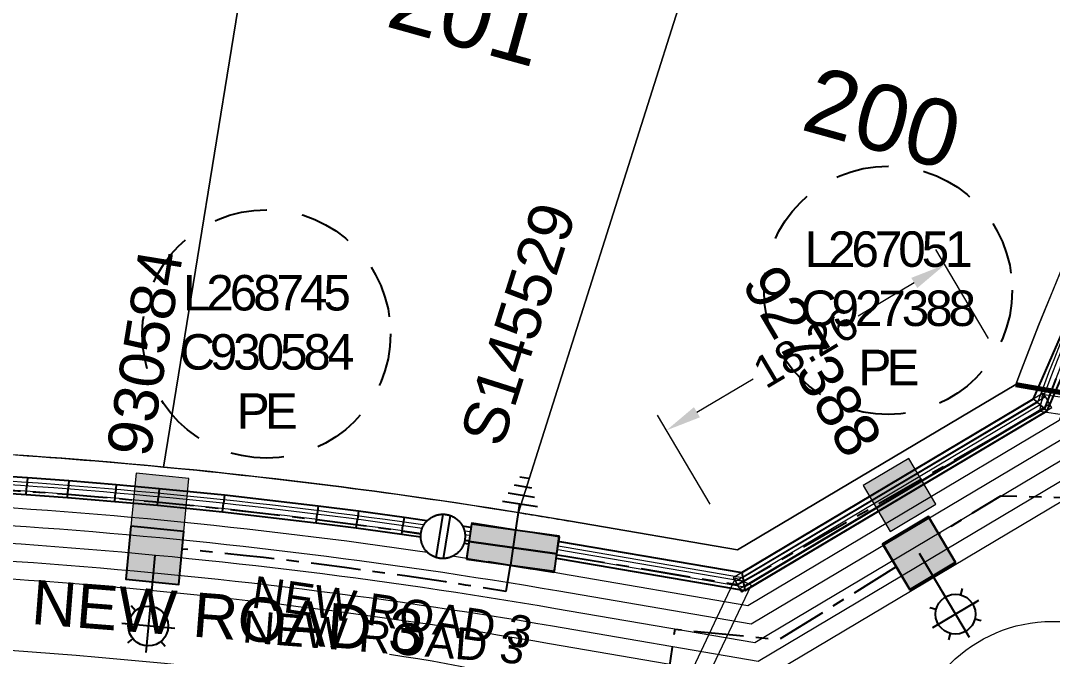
# Model space of a CAD drawing. Header units: metres. Extents: x 264965 to 265706, y 6180501 to 6181430.
# Drawn here: x 265290.3 to 265348.5, y 6181016.7 to 6181052.5 of the extents above; entities that cross this region are included whole.
import ezdxf
from ezdxf.enums import TextEntityAlignment as Align

# ---------------------------------------------------------------- set-up
doc = ezdxf.new("R2010")
doc.units = ezdxf.units.M
doc.linetypes.add('Cable Exist UG', pattern=[7, 4, -1, 1, -1])
doc.linetypes.add('Dash', pattern=[5, 3, -2])
doc.layers.get('0').update_dxf_attribs({"color": 6})
for name, color, linetype, lineweight in [('_User Dimensions', 140, 'Continuous', 13), ('_User Miscellaneous1', 30, 'Continuous', 13), ('_User Miscellaneous10', 241, 'Continuous', 13), ('_User Miscellaneous7', 3, 'Continuous', 13), ('_User_HV_Exist', 1, 'Continuous', 25), ('_User_LV_Exist', 5, 'Continuous', 25), ('_User_SL_Exist', 4, 'Continuous', 25), ('Cadastre Developer_SP_NEW', 92, 'Continuous', 15)]:
    doc.layers.add(name, color=color, linetype=linetype, lineweight=lineweight)
doc.layers.add('_User Miscellaneous12', color=252, linetype='Continuous', lineweight=13, plot=False, transparency=0.5)
for name, color, linetype in [('Equip_LV_NEW', 2, 'Continuous'), ('Equip_SP_SL_EXT', 7, 'Continuous'), ('SupportsUG_SP_LV_EXT', 7, 'Continuous'), ('UG_Details_SP_MISC', 7, 'Continuous')]:
    doc.layers.add(name, color=color, linetype=linetype)
doc.styles.add('ARIAL', font='arial.ttf', dxfattribs={"height": 2})
doc.styles.add('COLUMN_LABEL', font='arial.ttf', dxfattribs={"height": 2})
doc.styles.add('POLE_LABEL', font='arial.ttf', dxfattribs={"height": 2})
doc.styles.add('SL_LABEL', font='arial.ttf', dxfattribs={"height": 2})
doc.styles.get("Standard").update_dxf_attribs({"font": 'arial.ttf'})
doc.linetypes.add('Cable 4', pattern='A,4,-0.1,["*",Standard,S=2,R=0,X=0,Y=-1.6],-1.2', length=5.3)
doc.linetypes.add('Cable New UG', pattern='A,6,-0.05,["X",Standard,S=1.8,R=0,X=0,Y=-0.94],-1.8', length=7.85)
doc.dimstyles.new('1.8mm_1_1000', dxfattribs={"dimtxt": 1.8, "dimasz": 2, "dimexe": 1, "dimexo": 3, "dimgap": 0.5, "dimtad": 0, "dimtoh": 1, "dimlfac": -1, "dimzin": 12, "dimdsep": 46, "dimtxsty": 'Standard', "dimcen": 1, "dimclrd": 256, "dimclre": 256, "dimclrt": 256, "dimazin": 3, "dimtfac": 1, "dimtmove": 0, "dimatfit": 3, "dimfxl": 1, "dimtolj": 1, "dimtzin": 0, "dimlwd": -1, "dimlwe": -1, "dimarcsym": 0})

# ---------------------------------------------------------------- blocks, each defined once
blk = doc.blocks.new('*U834')
at = {"layer": 'Equip_SP_SL_EXT'}
h = blk.add_hatch(color=256, dxfattribs=at)
h.dxf.hatch_style = 1
h.paths.add_polyline_path([(-1.5, 1.5), (-1.5, -1.5), (1.5, -1.5), (1.5, 1.5)])
blk.add_lwpolyline([(-1.5, 1.5), (-1.5, -1.5), (1.5, -1.5), (1.5, 1.5)], close=True)
at = {"width": 0.9, "flags": 8}
blk.add_attdef('ASSET_NUM', text='', height=2, dxfattribs=at).set_placement((4, 2), align=Align.MIDDLE_LEFT)
at = {"flags": 1}
blk.add_attdef('Z', (-2.351, -1.813), '', height=0.2, rotation=270, dxfattribs=at)
at = {"flags": 9}
for tag, p in [('NOTES', (-2, -1.813)), ('SUBURB', (-1.8, -1.813)), ('STREETNAME', (-1.6, -1.813)), ('LOCATION', (-1.4, -1.813)), ('LEGEND', (-1.2, -1.813)), ('USAGE', (-1, -1.813)), ('STATE', (-0.8, -1.813)), ('OWNED_BY', (-0.6, -1.813)), ('COLUMN_TYPE', (-0.4, -1.813)), ('STREET_CODE', (-0.2, -1.813)), ('STRUCTURE_PLANT_NUMBER', (0.031, -1.813))]:
    blk.add_attdef(tag, text='', height=0.2, rotation=270, dxfattribs=at).set_placement(p, align=Align.MIDDLE_LEFT)
blk = doc.blocks.new('*U207')
for tag, height, rotation, flags, p in [('LANTNUMBER', 0.2, 270, 9, (-1.4, 2.6)), ('LOUTREACH', 0.2, 270, 9, (-1.4, 2.2)), ('LOUTREACHVOCAB', 0.2, 270, 9, (-1.4, 2)), ('LRATECODE', 0.2, 270, 9, (-1.4, 1.8)), ('LREMOVE', 0.2, 270, 9, (-1.4, 1.6)), ('LREPLACE', 0.2, 270, 9, (-1.4, 1.4)), ('LTYPE', 0.2, 270, 9, (-1.4, 1.2)), ('LTYPEVOCAB', 0.2, 270, 9, (-1.4, 1)), ('LEGEND', 0.2, 270, 9, (-1.4, 0.8)), ('SUBURB', 0.2, 270, 9, (-1.4, 0.6)), ('STREETNAME', 0.2, 270, 9, (-1.4, 0.4)), ('LOCATION', 0.2, 270, 9, (-1.4, 0.2)), ('LNEW', 0.2, 270, 9, (-6.4, 0)), ('LMASTVOCAB', 0.2, 270, 9, (-6.2, 0)), ('LMAST', 0.2, 270, 9, (-6, 0)), ('LLAMPVOCAB', 0.2, 270, 9, (-5.8, 0)), ('LLAMP', 0.2, 270, 9, (-5.6, 0)), ('LEXIST', 0.2, 270, 9, (-5.4, 0)), ('LCHARGE3PERCENT', 0.2, 270, 9, (-5.2, 0)), ('LCHARGE3', 0.2, 270, 9, (-5, 0)), ('LCHARGE2PERCENT', 0.2, 270, 9, (-4.8, 0)), ('LCHARGE2', 0.2, 270, 9, (-4.6, 0)), ('LCHARGE1PERCENT', 0.2, 270, 9, (-4.4, 0)), ('LCHARGE1', 0.2, 270, 9, (-4.2, 0)), ('LCATEGORY', 0.2, 270, 9, (-4, 0)), ('LBRACKETVOCAB', 0.2, 270, 9, (-3.8, 0)), ('LBRACKET', 0.2, 270, 9, (-3.6, 0)), ('LKINGHEIGHT', 0.2, 270, 9, (-3.4, 0)), ('CREPLACE', 0.2, 270, 9, (-3.2, 0)), ('CREMOVE', 0.2, 270, 9, (-3, 0)), ('CNUMBER', 0.2, 270, 9, (-2.8, 0)), ('CNEW', 0.2, 270, 9, (-2.6, 0)), ('CEXIST', 0.2, 270, 9, (-2.4, 0)), ('USAGE', 0.2, 270, 9, (-2.2, 0)), ('STATE', 0.2, 270, 9, (-2, 0)), ('OWNED_BY', 0.2, 270, 9, (-1.8, 0)), ('ORIENTATION', 0.2, 270, 9, (-1.6, 0)), ('OPERATING_VOLTAGE', 0.2, 270, 9, (-1.4, 0)), ('NOTES', 0.2, 270, 9, (-1.4, 0)), ('NO_PHASES', 0.2, 270, 9, (-1.2, 0)), ('LANTERN_TYPE', 0.2, 270, 9, (-1, 0)), ('LANTERN_PURPOSE', 0.2, 270, 9, (-0.8, 0)), ('CONTROL_TYPE', 0.2, 270, 9, (-0.6, 0)), ('CONSTRUCTED_VOLTAGE', 0.2, 270, 9, (-0.4, 0)), ('MAINTAINED_BY', 0.2, 270, 9, (-1.4, -0.663)), ('LNUMBER', 1, 300.72694, 8, (2.717, -6.528))]:
    blk.add_attdef(tag, text='', height=height, rotation=rotation, dxfattribs=dict(flags=flags)).set_placement(p, align=Align.MIDDLE_LEFT)
for tag, p, height, flags in [('OPERATED_BY', (-1.4, -0.407), 0.2, 9), ('Z', (0, 0), 0.001, 1)]:
    blk.add_attdef(tag, p, '', height=height, rotation=270, dxfattribs=dict(flags=flags))
at = {"style": 'SL_LABEL'}
for tag, height, rotation, flags, p in [('STREET_CODE', 0.001, 270, 9, (0.001, 0)), ('ASSET_NUM', 1, 300.72694, 8, (4.436, -5.506))]:
    blk.add_attdef(tag, text='', height=height, rotation=rotation, dxfattribs=dict(at, flags=flags)).set_placement(p, align=Align.MIDDLE_LEFT)
blk.add_wipeout([(2.906, -4.889), (1.674, -4.892), (0.593, -4.301), (0.59, -3.069), (1.181, -1.988), (2.414, -1.985), (3.494, -2.576), (3.497, -3.808)])
for p, q in [((0, 0), (1.469, -2.471)), ((1.277, -2.149), (2.81, -4.728)), ((2.414, -1.985), (2.321, -2.348)), ((3.333, -2.672), (0.754, -4.205)), ((3.333, -2.672), (3.011, -2.864)), ((0.59, -3.069), (0.954, -3.161)), ((1.077, -4.013), (0.754, -4.205)), ((3.497, -3.808), (3.134, -3.716)), ((1.674, -4.892), (1.766, -4.529)), ((2.619, -4.406), (2.81, -4.728))]:
    blk.add_line(p, q)
blk.add_circle((2.044, -3.438), 1.125)
blk = doc.blocks.new('COLUMN_EXT')
blk.add_hatch(color=256).paths.add_polyline_path([(1.5, -1.5), (1.5, 1.5), (-1.5, 1.5), (-1.5, -1.5)])
blk.add_lwpolyline([(1.5, 1.5), (-1.5, 1.5), (-1.5, -1.5), (1.5, -1.5)], close=True)
at = {"flags": 1}
blk.add_attdef('Z', (-1.813, 2.351), '', height=0.2, rotation=180, dxfattribs=at)
at = {"flags": 9}
for tag, p in [('SUBURB', (-1.813, 1.8)), ('NOTES', (-1.813, 2)), ('STREETNAME', (-1.813, 1.6)), ('LOCATION', (-1.813, 1.4)), ('LEGEND', (-1.813, 1.2)), ('OWNED_BY', (-1.813, 0.6)), ('USAGE', (-1.813, 1)), ('STATE', (-1.813, 0.8)), ('COLUMN_TYPE', (-1.813, 0.4))]:
    blk.add_attdef(tag, text='', height=0.2, rotation=180, dxfattribs=at).set_placement(p, align=Align.MIDDLE_LEFT)
for tag, style, p in [('STRUCTURE_PLANT_NUMBER', 'POLE_LABEL', (-1.813, -0.031)), ('STREET_CODE', 'COLUMN_LABEL', (-1.813, 0.2))]:
    blk.add_attdef(tag, text='', height=0.2, rotation=180, dxfattribs=dict(at, style=style)).set_placement(p, align=Align.MIDDLE_LEFT)
at = {"style": 'COLUMN_LABEL', "width": 0.9, "flags": 8}
blk.add_attdef('ASSET_NUM', text='', height=2, rotation=270, dxfattribs=at).set_placement((2, -4), align=Align.MIDDLE_LEFT)
blk = doc.blocks.new('LV_UG_LINKS_CLOSED_NEW')
at = {"layer": 'Equip_LV_NEW'}
for tag, flags, p in [('ACTUAL_STATUS', 9, (3.167, -1.667)), ('CONSTRUCTED_VOLTAGE', 9, (3.167, -1.833)), ('OPERATING_VOLTAGE', 9, (3.167, -2.167)), ('ORIENTATION', 9, (3.167, -2.333)), ('NO_PHASES', 9, (3.167, -2)), ('STATE', 9, (3.167, -2.5)), ('SWITCH_TYPE', 9, (3.167, -2.667)), ('USAGE', 9, (3.167, -2.833)), ('OWNED_BY', 9, (3.167, -3.167)), ('OPERATED_BY', 9, (3.167, -3.333)), ('NOTES', 9, (3.167, -3)), ('MAINTAINED_BY', 9, (3.167, -3.5)), ('TYPE', 9, (3.167, -3.833)), ('Z', 1, (3.167, -4)), ('NUMBER_OF_PHASES', 9, (3.167, -3.667))]:
    blk.add_attdef(tag, text='', height=0.167, dxfattribs=dict(at, flags=flags)).set_placement(p, align=Align.MIDDLE_LEFT)
blk.add_wipeout([(4, 1.25), (3.969, 1.25), (3.939, 1.248), (3.908, 1.247), (3.877, 1.244), (3.847, 1.241), (3.817, 1.236), (3.786, 1.232), (3.756, 1.226), (3.726, 1.22), (3.696, 1.213), (3.667, 1.205), (3.637, 1.196), (3.608, 1.187), (3.579, 1.177), (3.55, 1.166), (3.522, 1.155), (3.493, 1.143), (3.466, 1.13), (3.438, 1.117), (3.411, 1.102), (3.384, 1.088), (3.357, 1.072), (3.331, 1.056), (3.306, 1.039), (3.28, 1.022), (3.255, 1.004), (3.231, 0.985), (3.207, 0.966), (3.184, 0.947), (3.161, 0.926), (3.138, 0.905), (3.116, 0.884), (3.095, 0.862), (3.074, 0.839), (3.053, 0.816), (3.034, 0.793), (3.015, 0.769), (2.996, 0.745), (2.978, 0.72), (2.961, 0.694), (2.944, 0.669), (2.928, 0.643), (2.912, 0.616), (2.898, 0.589), (2.883, 0.562), (2.87, 0.534), (2.857, 0.507), (2.845, 0.478), (2.834, 0.45), (2.823, 0.421), (2.813, 0.392), (2.804, 0.363), (2.795, 0.333), (2.787, 0.304), (2.78, 0.274), (2.774, 0.244), (2.768, 0.214), (2.764, 0.183), (2.759, 0.153), (2.756, 0.123), (2.753, 0.092), (2.752, 0.061), (2.75, 0.031), (2.75, 0), (2.75, -0.031), (2.752, -0.061), (2.753, -0.092), (2.756, -0.123), (2.759, -0.153), (2.764, -0.183), (2.768, -0.214), (2.774, -0.244), (2.78, -0.274), (2.787, -0.304), (2.795, -0.333), (2.804, -0.363), (2.813, -0.392), (2.823, -0.421), (2.834, -0.45), (2.845, -0.478), (2.857, -0.507), (2.87, -0.534), (2.883, -0.562), (2.898, -0.589), (2.912, -0.616), (2.928, -0.643), (2.944, -0.669), (2.961, -0.694), (2.978, -0.72), (2.996, -0.745), (3.015, -0.769), (3.034, -0.793), (3.053, -0.816), (3.074, -0.839), (3.095, -0.862), (3.116, -0.884), (3.138, -0.905), (3.161, -0.926), (3.184, -0.947), (3.207, -0.966), (3.231, -0.985), (3.255, -1.004), (3.28, -1.022), (3.306, -1.039), (3.331, -1.056), (3.357, -1.072), (3.384, -1.088), (3.411, -1.102), (3.438, -1.117), (3.466, -1.13), (3.493, -1.143), (3.522, -1.155), (3.55, -1.166), (3.579, -1.177), (3.608, -1.187), (3.637, -1.196), (3.667, -1.205), (3.696, -1.213), (3.726, -1.22), (3.756, -1.226), (3.786, -1.232), (3.817, -1.236), (3.847, -1.241), (3.877, -1.244), (3.908, -1.247), (3.939, -1.248), (3.969, -1.25), (4, -1.25), (4.031, -1.25), (4.061, -1.248), (4.092, -1.247), (4.123, -1.244), (4.153, -1.241), (4.183, -1.236), (4.214, -1.232), (4.244, -1.226), (4.274, -1.22), (4.304, -1.213), (4.333, -1.205), (4.363, -1.196), (4.392, -1.187), (4.421, -1.177), (4.45, -1.166), (4.478, -1.155), (4.507, -1.143), (4.534, -1.13), (4.562, -1.117), (4.589, -1.102), (4.616, -1.088), (4.643, -1.072), (4.669, -1.056), (4.694, -1.039), (4.72, -1.022), (4.745, -1.004), (4.769, -0.985), (4.793, -0.966), (4.816, -0.947), (4.839, -0.926), (4.862, -0.905), (4.884, -0.884), (4.905, -0.862), (4.926, -0.839), (4.947, -0.816), (4.966, -0.793), (4.985, -0.769), (5.004, -0.745), (5.022, -0.72), (5.039, -0.694), (5.056, -0.669), (5.072, -0.643), (5.088, -0.616), (5.102, -0.589), (5.117, -0.562), (5.13, -0.534), (5.143, -0.507), (5.155, -0.478), (5.166, -0.45), (5.177, -0.421), (5.187, -0.392), (5.196, -0.363), (5.205, -0.333), (5.213, -0.304), (5.22, -0.274), (5.226, -0.244), (5.232, -0.214), (5.236, -0.183), (5.241, -0.153), (5.244, -0.123), (5.247, -0.092), (5.248, -0.061), (5.25, -0.031), (5.25, 0), (5.25, 0.031), (5.248, 0.061), (5.247, 0.092), (5.244, 0.123), (5.241, 0.153), (5.236, 0.183), (5.232, 0.214), (5.226, 0.244), (5.22, 0.274), (5.213, 0.304), (5.205, 0.333), (5.196, 0.363), (5.187, 0.392), (5.177, 0.421), (5.166, 0.45), (5.155, 0.478), (5.143, 0.507), (5.13, 0.534), (5.117, 0.562), (5.102, 0.589), (5.088, 0.616), (5.072, 0.643), (5.056, 0.669), (5.039, 0.694), (5.022, 0.72), (5.004, 0.745), (4.985, 0.769), (4.966, 0.793), (4.947, 0.816), (4.926, 0.839), (4.905, 0.862), (4.884, 0.884), (4.862, 0.905), (4.839, 0.926), (4.816, 0.947), (4.793, 0.966), (4.769, 0.985), (4.745, 1.004), (4.72, 1.022), (4.694, 1.039), (4.669, 1.056), (4.643, 1.072), (4.616, 1.088), (4.589, 1.102), (4.562, 1.117), (4.534, 1.13), (4.507, 1.143), (4.478, 1.155), (4.45, 1.166), (4.421, 1.177), (4.392, 1.187), (4.363, 1.196), (4.333, 1.205), (4.304, 1.213), (4.274, 1.22), (4.244, 1.226), (4.214, 1.232), (4.183, 1.236), (4.153, 1.241), (4.123, 1.244), (4.092, 1.247), (4.061, 1.248), (4.031, 1.25)]).dxf.layer = 'Equip_LV_NEW'
for p, q in [((3.792, 1.232), (3.792, -1.232)), ((4.208, 1.232), (4.208, -1.232))]:
    blk.add_line(p, q, dxfattribs=at)
at = {"layer": 'Equip_LV_NEW', "flags": 128}
blk.add_lwpolyline([(4, 1.25), (3.969, 1.25), (3.939, 1.248), (3.908, 1.247), (3.877, 1.244), (3.847, 1.241), (3.817, 1.236), (3.786, 1.232), (3.756, 1.226), (3.726, 1.22), (3.696, 1.213), (3.667, 1.205), (3.637, 1.196), (3.608, 1.187), (3.579, 1.177), (3.55, 1.166), (3.522, 1.155), (3.493, 1.143), (3.466, 1.13), (3.438, 1.117), (3.411, 1.102), (3.384, 1.088), (3.357, 1.072), (3.331, 1.056), (3.306, 1.039), (3.28, 1.022), (3.255, 1.004), (3.231, 0.985), (3.207, 0.966), (3.184, 0.947), (3.161, 0.926), (3.138, 0.905), (3.116, 0.884), (3.095, 0.862), (3.074, 0.839), (3.053, 0.816), (3.034, 0.793), (3.015, 0.769), (2.996, 0.745), (2.978, 0.72), (2.961, 0.694), (2.944, 0.669), (2.928, 0.643), (2.912, 0.616), (2.898, 0.589), (2.883, 0.562), (2.87, 0.534), (2.857, 0.507), (2.845, 0.478), (2.834, 0.45), (2.823, 0.421), (2.813, 0.392), (2.804, 0.363), (2.795, 0.333), (2.787, 0.304), (2.78, 0.274), (2.774, 0.244), (2.768, 0.214), (2.764, 0.183), (2.759, 0.153), (2.756, 0.123), (2.753, 0.092), (2.752, 0.061), (2.75, 0.031), (2.75, 0), (2.75, -0.031), (2.752, -0.061), (2.753, -0.092), (2.756, -0.123), (2.759, -0.153), (2.764, -0.183), (2.768, -0.214), (2.774, -0.244), (2.78, -0.274), (2.787, -0.304), (2.795, -0.333), (2.804, -0.363), (2.813, -0.392), (2.823, -0.421), (2.834, -0.45), (2.845, -0.478), (2.857, -0.507), (2.87, -0.534), (2.883, -0.562), (2.898, -0.589), (2.912, -0.616), (2.928, -0.643), (2.944, -0.669), (2.961, -0.694), (2.978, -0.72), (2.996, -0.745), (3.015, -0.769), (3.034, -0.793), (3.053, -0.816), (3.074, -0.839), (3.095, -0.862), (3.116, -0.884), (3.138, -0.905), (3.161, -0.926), (3.184, -0.947), (3.207, -0.966), (3.231, -0.985), (3.255, -1.004), (3.28, -1.022), (3.306, -1.039), (3.331, -1.056), (3.357, -1.072), (3.384, -1.088), (3.411, -1.102), (3.438, -1.117), (3.466, -1.13), (3.493, -1.143), (3.522, -1.155), (3.55, -1.166), (3.579, -1.177), (3.608, -1.187), (3.637, -1.196), (3.667, -1.205), (3.696, -1.213), (3.726, -1.22), (3.756, -1.226), (3.786, -1.232), (3.817, -1.236), (3.847, -1.241), (3.877, -1.244), (3.908, -1.247), (3.939, -1.248), (3.969, -1.25), (4, -1.25), (4.031, -1.25), (4.061, -1.248), (4.092, -1.247), (4.123, -1.244), (4.153, -1.241), (4.183, -1.236), (4.214, -1.232), (4.244, -1.226), (4.274, -1.22), (4.304, -1.213), (4.333, -1.205), (4.363, -1.196), (4.392, -1.187), (4.421, -1.177), (4.45, -1.166), (4.478, -1.155), (4.507, -1.143), (4.534, -1.13), (4.562, -1.117), (4.589, -1.102), (4.616, -1.088), (4.643, -1.072), (4.669, -1.056), (4.694, -1.039), (4.72, -1.022), (4.745, -1.004), (4.769, -0.985), (4.793, -0.966), (4.816, -0.947), (4.839, -0.926), (4.862, -0.905), (4.884, -0.884), (4.905, -0.862), (4.926, -0.839), (4.947, -0.816), (4.966, -0.793), (4.985, -0.769), (5.004, -0.745), (5.022, -0.72), (5.039, -0.694), (5.056, -0.669), (5.072, -0.643), (5.088, -0.616), (5.102, -0.589), (5.117, -0.562), (5.13, -0.534), (5.143, -0.507), (5.155, -0.478), (5.166, -0.45), (5.177, -0.421), (5.187, -0.392), (5.196, -0.363), (5.205, -0.333), (5.213, -0.304), (5.22, -0.274), (5.226, -0.244), (5.232, -0.214), (5.236, -0.183), (5.241, -0.153), (5.244, -0.123), (5.247, -0.092), (5.248, -0.061), (5.25, -0.031), (5.25, 0), (5.25, 0.031), (5.248, 0.061), (5.247, 0.092), (5.244, 0.123), (5.241, 0.153), (5.236, 0.183), (5.232, 0.214), (5.226, 0.244), (5.22, 0.274), (5.213, 0.304), (5.205, 0.333), (5.196, 0.363), (5.187, 0.392), (5.177, 0.421), (5.166, 0.45), (5.155, 0.478), (5.143, 0.507), (5.13, 0.534), (5.117, 0.562), (5.102, 0.589), (5.088, 0.616), (5.072, 0.643), (5.056, 0.669), (5.039, 0.694), (5.022, 0.72), (5.004, 0.745), (4.985, 0.769), (4.966, 0.793), (4.947, 0.816), (4.926, 0.839), (4.905, 0.862), (4.884, 0.884), (4.862, 0.905), (4.839, 0.926), (4.816, 0.947), (4.793, 0.966), (4.769, 0.985), (4.745, 1.004), (4.72, 1.022), (4.694, 1.039), (4.669, 1.056), (4.643, 1.072), (4.616, 1.088), (4.589, 1.102), (4.562, 1.117), (4.534, 1.13), (4.507, 1.143), (4.478, 1.155), (4.45, 1.166), (4.421, 1.177), (4.392, 1.187), (4.363, 1.196), (4.333, 1.205), (4.304, 1.213), (4.274, 1.22), (4.244, 1.226), (4.214, 1.232), (4.183, 1.236), (4.153, 1.241), (4.123, 1.244), (4.092, 1.247), (4.061, 1.248), (4.031, 1.25)], close=True, dxfattribs=at)
blk = doc.blocks.new('*U653')
at = {"layer": '_User_LV_Exist'}
for p, q in [((2.326, 1.357), (2.62, -0.621)), ((2.857, 1.183), (3.078, -0.3)), ((3.388, 1.01), (3.535, 0.02)), ((3.92, 0.836), (3.993, 0.341))]:
    blk.add_line(p, q, dxfattribs=at)
at = {"width": 0.9}
blk.add_attdef('ASSET_NUM', text='', height=2, dxfattribs=at).set_placement((4, 2), align=Align.MIDDLE_LEFT)
for tag, p, flags in [('SUBURB', (-2, 0), 1), ('STREETNAME', (-1.8, 0), 9), ('PARENT', (-1.6, 0), 9), ('NOTES', (-1.4, 0), 9), ('LOCATION', (-1.2, 0), 9), ('LEGEND', (-1, 0), 9), ('USAGE', (-0.8, 0), 9), ('SUPPORT_TYPE', (-0.6, 0), 9), ('STATE', (-0.4, 0), 9), ('OWNED_BY', (-0.2, 0), 9)]:
    blk.add_attdef(tag, p, '', height=0.2, rotation=270, dxfattribs=dict(flags=flags))
blk.add_wipeout([(0.621, 2.62), (1.357, -2.326), (-0.621, -2.62), (-1.357, 2.326)])
at = {"layer": 'SupportsUG_SP_LV_EXT'}
h = blk.add_hatch(color=256, dxfattribs=at)
h.dxf.hatch_style = 1
h.paths.add_polyline_path([(-1.357, 2.326), (-0.805, -1.384), (-1.173, 1.089), (-0.621, -2.62), (1.357, -2.326), (0.621, 2.62)])
blk.add_lwpolyline([(-1.357, 2.326), (-0.805, -1.384), (-1.173, 1.089), (-0.621, -2.62), (1.357, -2.326), (0.621, 2.62)], close=True)
at = {"layer": '_User_LV_Exist'}
blk.add_line((0.989, 0.147), (2.473, 0.368), dxfattribs=at)
at = {"layer": 'Equip_LV_NEW', "ltscale": 10, "xscale": -1, "rotation": 278.461226800397}
blk.add_blockref('LV_UG_LINKS_CLOSED_NEW', (0, 0), dxfattribs=at)
blk = doc.blocks.new('*U551')
for tag, height, rotation, flags, p in [('LANTNUMBER', 0.2, 270, 9, (-1.4, 2.6)), ('LOUTREACH', 0.2, 270, 9, (-1.4, 2.2)), ('LOUTREACHVOCAB', 0.2, 270, 9, (-1.4, 2)), ('LRATECODE', 0.2, 270, 9, (-1.4, 1.8)), ('LREMOVE', 0.2, 270, 9, (-1.4, 1.6)), ('LREPLACE', 0.2, 270, 9, (-1.4, 1.4)), ('LTYPE', 0.2, 270, 9, (-1.4, 1.2)), ('LTYPEVOCAB', 0.2, 270, 9, (-1.4, 1)), ('LEGEND', 0.2, 270, 9, (-1.4, 0.8)), ('SUBURB', 0.2, 270, 9, (-1.4, 0.6)), ('STREETNAME', 0.2, 270, 9, (-1.4, 0.4)), ('LOCATION', 0.2, 270, 9, (-1.4, 0.2)), ('LNEW', 0.2, 270, 9, (-6.4, 0)), ('LMASTVOCAB', 0.2, 270, 9, (-6.2, 0)), ('LMAST', 0.2, 270, 9, (-6, 0)), ('LLAMPVOCAB', 0.2, 270, 9, (-5.8, 0)), ('LLAMP', 0.2, 270, 9, (-5.6, 0)), ('LEXIST', 0.2, 270, 9, (-5.4, 0)), ('LCHARGE3PERCENT', 0.2, 270, 9, (-5.2, 0)), ('LCHARGE3', 0.2, 270, 9, (-5, 0)), ('LCHARGE2PERCENT', 0.2, 270, 9, (-4.8, 0)), ('LCHARGE2', 0.2, 270, 9, (-4.6, 0)), ('LCHARGE1PERCENT', 0.2, 270, 9, (-4.4, 0)), ('LCHARGE1', 0.2, 270, 9, (-4.2, 0)), ('LCATEGORY', 0.2, 270, 9, (-4, 0)), ('LBRACKETVOCAB', 0.2, 270, 9, (-3.8, 0)), ('LBRACKET', 0.2, 270, 9, (-3.6, 0)), ('LKINGHEIGHT', 0.2, 270, 9, (-3.4, 0)), ('CREPLACE', 0.2, 270, 9, (-3.2, 0)), ('CREMOVE', 0.2, 270, 9, (-3, 0)), ('CNUMBER', 0.2, 270, 9, (-2.8, 0)), ('CNEW', 0.2, 270, 9, (-2.6, 0)), ('CEXIST', 0.2, 270, 9, (-2.4, 0)), ('USAGE', 0.2, 270, 9, (-2.2, 0)), ('STATE', 0.2, 270, 9, (-2, 0)), ('OWNED_BY', 0.2, 270, 9, (-1.8, 0)), ('ORIENTATION', 0.2, 270, 9, (-1.6, 0)), ('NOTES', 0.2, 270, 9, (-1.4, 0)), ('NO_PHASES', 0.2, 270, 9, (-1.2, 0)), ('LNUMBER', 1, 264.58178, 8, (-1.657, -6.874))]:
    blk.add_attdef(tag, text='', height=height, rotation=rotation, dxfattribs=dict(flags=flags)).set_placement(p, align=Align.MIDDLE_LEFT)
at = {"style": 'SL_LABEL'}
for tag, height, rotation, flags, p in [('STREET_CODE', 0.001, 270, 9, (0.001, 0)), ('ASSET_NUM', 1, 264.58178, 8, (0.335, -7.063))]:
    blk.add_attdef(tag, text='', height=height, rotation=rotation, dxfattribs=dict(at, flags=flags)).set_placement(p, align=Align.MIDDLE_LEFT)
at = {"flags": 1}
blk.add_attdef('Z', (0, 0), '', height=0.001, rotation=270, dxfattribs=at)
blk.add_wipeout([(-0.537, -5.662), (-1.534, -4.938), (-2.058, -3.823), (-1.333, -2.826), (-0.219, -2.302), (0.778, -3.026), (1.302, -4.141), (0.578, -5.138)])
for p, q in [((0, 0), (-0.271, -2.862)), ((-1.333, -2.826), (-1.095, -3.115)), ((-0.236, -2.489), (-0.519, -5.475)), ((0.778, -3.026), (0.489, -3.265)), ((-1.498, -3.876), (-1.871, -3.84)), ((1.116, -4.124), (-1.871, -3.84)), ((1.116, -4.124), (0.742, -4.088)), ((-1.534, -4.938), (-1.245, -4.699)), ((-0.484, -5.102), (-0.519, -5.475)), ((0.578, -5.138), (0.339, -4.849))]:
    blk.add_line(p, q)
blk.add_circle((-0.378, -3.982), 1.125)
at = {"flags": 9}
for tag, p in [('OPERATING_VOLTAGE', (-1.4, 0)), ('LANTERN_TYPE', (-1, 0)), ('LANTERN_PURPOSE', (-0.8, 0)), ('CONTROL_TYPE', (-0.6, 0)), ('CONSTRUCTED_VOLTAGE', (-0.4, 0)), ('MAINTAINED_BY', (-1.4, -0.663))]:
    blk.add_attdef(tag, text='', height=0.2, rotation=270, dxfattribs=at).set_placement(p, align=Align.MIDDLE_LEFT)
blk.add_attdef('OPERATED_BY', (-1.4, -0.407), '', height=0.2, rotation=270, dxfattribs=at)
blk = doc.blocks.new('*U675')
at = {"width": 0.9}
blk.add_attdef('ASSET_NUM', text='', height=2, dxfattribs=at).set_placement((4, 2), align=Align.MIDDLE_LEFT)
for tag, p, flags in [('SUBURB', (-2, 0), 1), ('STREETNAME', (-1.8, 0), 9), ('PARENT', (-1.6, 0), 9), ('NOTES', (-1.4, 0), 9), ('LOCATION', (-1.2, 0), 9), ('LEGEND', (-1, 0), 9), ('USAGE', (-0.8, 0), 9), ('SUPPORT_TYPE', (-0.6, 0), 9), ('STATE', (-0.4, 0), 9), ('OWNED_BY', (-0.2, 0), 9)]:
    blk.add_attdef(tag, p, '', height=0.2, rotation=270, dxfattribs=dict(flags=flags))
blk.add_wipeout([(0.621, 2.62), (1.357, -2.326), (-0.621, -2.62), (-1.357, 2.326)])
at = {"layer": 'SupportsUG_SP_LV_EXT'}
h = blk.add_hatch(color=256, dxfattribs=at)
h.dxf.hatch_style = 1
h.paths.add_polyline_path([(-1.357, 2.326), (-0.805, -1.384), (-1.173, 1.089), (-0.621, -2.62), (1.357, -2.326), (0.621, 2.62)])
blk.add_lwpolyline([(-1.357, 2.326), (-0.805, -1.384), (-1.173, 1.089), (-0.621, -2.62), (1.357, -2.326), (0.621, 2.62)], close=True)
blk = doc.blocks.new('*D632')
at = {"layer": '_User Dimensions', "transparency": 16777216}
for p, q in [((265344.861, 6181034.573), (265341.877, 6181039.592)), ((265340.669, 6181037.711), (265337.507, 6181035.831)), ((265328.411, 6181030.425), (265331.573, 6181032.304)), ((265329.164, 6181025.243), (265326.181, 6181030.262))]:
    blk.add_line(p, q, dxfattribs=at)
at = {"layer": '_User Dimensions', "linetype": 'Cable New UG', "transparency": 16777216}
for points in [[(265340.499, 6181037.997), (265340.839, 6181037.424), (265342.388, 6181038.733)], [(265328.241, 6181030.711), (265328.581, 6181030.138), (265326.692, 6181029.403)]]:
    blk.add_solid(points, dxfattribs=at)
at = {"layer": '_User Dimensions', "linetype": 'Cable New UG', "transparency": 16777216, "insert": (265334.54, 6181034.068), "char_height": 1.8, "attachment_point": 5, "rotation": 30.72694}
blk.add_mtext('\\A1;18.26', dxfattribs=at)
blk = doc.blocks.new('*U845')
blk.add_hatch(color=256).paths.add_polyline_path([(-2.5, 1), (-2.5, -1), (2.5, -1), (2.5, 1)])
for p, q in [((0, 1), (0, -1)), ((-2.5, 0), (2.5, 0))]:
    blk.add_line(p, q)
at = {"ltscale": 10}
blk.add_line((2.5, 0), (-2.5, 0), dxfattribs=at)
blk.add_lwpolyline([(-2.5, -1), (-1.25, -1), (1.25, -1), (2.5, -1), (2.5, 1), (-2.5, 1)], close=True)
at = {"width": 0.9, "flags": 8}
blk.add_attdef('ASSET_NUM', text='', height=2, rotation=90, dxfattribs=at).set_placement((-10.914, 43.61), align=Align.MIDDLE_LEFT)
for tag, p, flags in [('OWNED_BY', (-8.914, 39.41), 9), ('STATE', (-8.914, 39.21), 9), ('SUPPORT_TYPE', (-8.914, 39.01), 9), ('USAGE', (-8.914, 38.81), 9), ('LEGEND', (-8.914, 38.61), 9), ('LOCATION', (-8.914, 38.41), 9), ('NOTES', (-8.914, 38.21), 9), ('STREETNAME', (-8.914, 37.81), 9), ('PARENT', (-8.914, 38.01), 9), ('SUBURB', (-8.914, 37.61), 1)]:
    blk.add_attdef(tag, p, '', height=0.2, dxfattribs=dict(flags=flags))

msp = doc.modelspace()

# ---------------------------------------------------------------- hatches: boundary and pattern name
at = {"layer": '_User Miscellaneous1', "transparency": 33554636}
h = msp.add_hatch(color=256, dxfattribs=at)
h.dxf.hatch_style = 1
h.paths.add_polyline_path([(265340.725, 6181027.204), (265340.356, 6181027.823), (265337.778, 6181026.291), (265338.146, 6181025.671)])
h = msp.add_hatch(color=256, dxfattribs=at)
h.dxf.hatch_style = 1
h.paths.add_polyline_path([(265341.889, 6181025.245), (265341.215, 6181026.378), (265338.636, 6181024.846), (265339.31, 6181023.712)])
at = {"layer": '_User_LV_Exist', "ltscale": 0.3, "transparency": 33554636}
h = msp.add_hatch(color=256, dxfattribs=at)
h.dxf.hatch_style = 1
h.paths.add_polyline_path([(265320.499, 6181022.382), (265320.66, 6181023.384), (265315.723, 6181024.177), (265315.561, 6181023.166), (265317.739, 6181022.84)])

# ---------------------------------------------------------------- linework, layer by layer
at = {"layer": '_User Miscellaneous1'}
for p, q in [((265347.397, 6181031.171), (265355.009, 6181048.758)), ((265348.155, 6181030.504), (265355.875, 6181048.343)), ((265347.942, 6181031.493), (265330.455, 6181021.1)), ((265348.064, 6181031.286), (265330.577, 6181020.894)), ((265347.942, 6181031.493), (265348.187, 6181031.08)), ((265348.064, 6181031.286), (265348.187, 6181031.08)), ((265348.31, 6181030.874), (265330.823, 6181020.481)), ((265330.934, 6181021.385), (265347.397, 6181031.171)), ((265347.397, 6181031.171), (265347.776, 6181030.838)), ((265348.155, 6181030.504), (265347.776, 6181030.838)), ((265348.432, 6181030.667), (265348.187, 6181031.08)), ((265348.31, 6181030.874), (265348.187, 6181031.08)), ((265348.432, 6181030.667), (265330.945, 6181020.275)), ((265331.121, 6181020.379), (265348.155, 6181030.504)), ((265285.845, 6181027.048), (265290.656, 6181026.747)), ((265290.656, 6181026.747), (265290.623, 6181026.268)), ((265290.656, 6181026.747), (265292.99, 6181026.574)), ((265285.795, 6181026.089), (265290.59, 6181025.79)), ((265290.59, 6181025.79), (265290.623, 6181026.268)), ((265292.915, 6181025.617), (265292.953, 6181026.095)), ((265292.99, 6181026.574), (265292.953, 6181026.095)), ((265292.99, 6181026.574), (265295.661, 6181026.354)), ((265295.661, 6181026.354), (265295.62, 6181025.876)), ((265295.661, 6181026.354), (265298.08, 6181026.134)), ((265298.08, 6181026.134), (265298.035, 6181025.656)), ((265298.08, 6181026.134), (265301.761, 6181025.763)), ((265290.59, 6181025.79), (265292.915, 6181025.617)), ((265292.915, 6181025.617), (265295.578, 6181025.397)), ((265295.578, 6181025.397), (265295.62, 6181025.876)), ((265297.989, 6181025.179), (265298.035, 6181025.656)), ((265301.761, 6181025.763), (265301.709, 6181025.286)), ((265301.761, 6181025.763), (265307.043, 6181025.152)), ((265295.578, 6181025.397), (265297.989, 6181025.179)), ((265297.989, 6181025.179), (265301.657, 6181024.809)), ((265301.657, 6181024.809), (265301.709, 6181025.286)), ((265307.043, 6181025.152), (265306.985, 6181024.676)), ((265307.043, 6181025.152), (265309.327, 6181024.859)), ((265301.657, 6181024.809), (265306.927, 6181024.199)), ((265306.927, 6181024.199), (265306.985, 6181024.676)), ((265309.201, 6181023.908), (265309.264, 6181024.383)), ((265309.327, 6181024.859), (265309.264, 6181024.383)), ((265309.327, 6181024.859), (265311.892, 6181024.509)), ((265311.892, 6181024.509), (265311.825, 6181024.034)), ((265311.892, 6181024.509), (265314.577, 6181024.12)), ((265306.927, 6181024.199), (265309.201, 6181023.908)), ((265309.201, 6181023.908), (265311.759, 6181023.559)), ((265311.759, 6181023.559), (265311.825, 6181024.034)), ((265314.577, 6181024.12), (265314.505, 6181023.645)), ((265314.577, 6181024.12), (265318.774, 6181023.462)), ((265311.759, 6181023.559), (265314.434, 6181023.171)), ((265314.434, 6181023.171), (265314.505, 6181023.645)), ((265314.434, 6181023.171), (265318.619, 6181022.515)), ((265318.774, 6181023.462), (265318.696, 6181022.989)), ((265318.774, 6181023.462), (265330.934, 6181021.385)), ((265318.619, 6181022.515), (265318.696, 6181022.989)), ((265318.619, 6181022.515), (265331.121, 6181020.379)), ((265330.934, 6181021.385), (265331.027, 6181020.882)), ((265330.455, 6181021.1), (265330.7, 6181020.688)), ((265330.577, 6181020.894), (265330.7, 6181020.688)), ((265331.121, 6181020.379), (265331.027, 6181020.882)), ((265330.945, 6181020.275), (265330.7, 6181020.688)), ((265330.823, 6181020.481), (265330.7, 6181020.688))]:
    msp.add_line(p, q, dxfattribs=at)
at = {"layer": '_User Miscellaneous1', "lineweight": 0}
for p, q in [((265347.885, 6181031.419), (265347.816, 6181030.944)), ((265347.885, 6181031.419), (265347.816, 6181030.944)), ((265362.823, 6181029.226), (265347.885, 6181031.419)), ((265362.823, 6181029.226), (265347.885, 6181031.419)), ((265347.746, 6181030.469), (265347.816, 6181030.944)), ((265347.746, 6181030.469), (265347.816, 6181030.944)), ((265362.683, 6181028.276), (265347.746, 6181030.469)), ((265362.683, 6181028.276), (265347.746, 6181030.469)), ((265330.594, 6181021.088), (265324.099, 6181007.389)), ((265330.594, 6181021.088), (265324.099, 6181007.389)), ((265330.594, 6181021.088), (265331.027, 6181020.882)), ((265330.594, 6181021.088), (265331.027, 6181020.882)), ((265331.461, 6181020.677), (265331.027, 6181020.882)), ((265331.461, 6181020.677), (265331.027, 6181020.882)), ((265331.461, 6181020.677), (265324.966, 6181006.978)), ((265331.461, 6181020.677), (265324.966, 6181006.978))]:
    msp.add_line(p, q, dxfattribs=at)
at = {"layer": '_User Miscellaneous1', "transparency": 33554508}
msp.add_arc((265300.573, 6180942.505), 75, 62.1955, 81.95069, dxfattribs=at)
at = {"layer": '_User_LV_Exist', "linetype": 'Cable Exist UG', "ltscale": 0.7, "transparency": 33554687, "flags": 128}
for points in [[(265371.959, 6181075.278, 0.029813), (265359.965, 6181056.502, 0.038147), (265348.02, 6181030.634), (265330.7, 6181020.688), (265317.739, 6181022.84)], [(265283.04, 6181013.394), (265283.079, 6181014.572), (265280.852, 6181022.351, -0.023581), (265286.695, 6181022.133), (265287.067, 6181026.198, -0.019847), (265311.311, 6181023.803), (265317.739, 6181022.84)]]:
    msp.add_lwpolyline(points, format="xyb", dxfattribs=at)
at = {"layer": '_User_SL_Exist', "linetype": 'Cable Exist UG', "ltscale": 0.7, "transparency": 33554687, "flags": 128}
for points in [[(265359.849, 6181023.269), (265358.74, 6181025.401), (265345.53, 6181025.689), (265342.031, 6181023.57)], [(265339.649, 6181021.707), (265333.019, 6181017.599), (265327.157, 6181018.184), (265326.002, 6181010.396), (265309.94, 6181013.007), (265309.6, 6181010.917)]]:
    msp.add_lwpolyline(points, dxfattribs=at)
at = {"layer": '_User_SL_Exist', "linetype": 'Dash'}
for centre in [(265339.192, 6181037.294), (265304.131, 6181034.836)]:
    msp.add_circle(centre, 7, dxfattribs=at)
at = {"layer": 'Cadastre Developer_SP_NEW', "transparency": 33554687, "flags": 128}
for points in [[(265332.934, 6181070.772), (265307.503, 6181083.806), (265305.994, 6181074.527), (265298.317, 6181027.337, -0.016346), (265318.35, 6181024.767)], [(265305.994, 6181074.527), (265278.808, 6181078.316), (265277.786, 6181028.603, -0.016647), (265298.317, 6181027.337)]]:
    msp.add_lwpolyline(points, format="xyb", close=True, dxfattribs=at)
at = {"layer": 'UG_Details_SP_MISC'}
for p, q in [((265347.397, 6181031.171), (265355.009, 6181048.758)), ((265348.155, 6181030.504), (265355.875, 6181048.343)), ((265330.934, 6181021.385), (265347.397, 6181031.171)), ((265347.397, 6181031.171), (265347.776, 6181030.838)), ((265348.155, 6181030.504), (265347.776, 6181030.838)), ((265331.121, 6181020.379), (265348.155, 6181030.504)), ((265285.845, 6181027.048), (265290.656, 6181026.747)), ((265290.656, 6181026.747), (265290.623, 6181026.268)), ((265290.656, 6181026.747), (265292.99, 6181026.574)), ((265285.795, 6181026.089), (265290.59, 6181025.79)), ((265290.59, 6181025.79), (265290.623, 6181026.268)), ((265292.915, 6181025.617), (265292.953, 6181026.095)), ((265292.99, 6181026.574), (265292.953, 6181026.095)), ((265292.99, 6181026.574), (265295.661, 6181026.354)), ((265295.661, 6181026.354), (265295.62, 6181025.876)), ((265295.661, 6181026.354), (265298.08, 6181026.134)), ((265298.08, 6181026.134), (265298.035, 6181025.656)), ((265298.08, 6181026.134), (265301.761, 6181025.763)), ((265290.59, 6181025.79), (265292.915, 6181025.617)), ((265292.915, 6181025.617), (265295.578, 6181025.397)), ((265295.578, 6181025.397), (265295.62, 6181025.876)), ((265297.989, 6181025.179), (265298.035, 6181025.656)), ((265301.761, 6181025.763), (265301.709, 6181025.286)), ((265301.761, 6181025.763), (265307.043, 6181025.152)), ((265295.578, 6181025.397), (265297.989, 6181025.179)), ((265297.989, 6181025.179), (265301.657, 6181024.809)), ((265301.657, 6181024.809), (265301.709, 6181025.286)), ((265307.043, 6181025.152), (265306.985, 6181024.676)), ((265307.043, 6181025.152), (265309.327, 6181024.859)), ((265301.657, 6181024.809), (265306.927, 6181024.199)), ((265306.927, 6181024.199), (265306.985, 6181024.676)), ((265309.201, 6181023.908), (265309.264, 6181024.383)), ((265309.327, 6181024.859), (265309.264, 6181024.383)), ((265309.327, 6181024.859), (265311.892, 6181024.509)), ((265311.892, 6181024.509), (265311.825, 6181024.034)), ((265311.892, 6181024.509), (265314.577, 6181024.12)), ((265306.927, 6181024.199), (265309.201, 6181023.908)), ((265309.201, 6181023.908), (265311.759, 6181023.559)), ((265311.759, 6181023.559), (265311.825, 6181024.034)), ((265314.577, 6181024.12), (265314.505, 6181023.645)), ((265314.577, 6181024.12), (265318.774, 6181023.462)), ((265311.759, 6181023.559), (265314.434, 6181023.171)), ((265314.434, 6181023.171), (265314.505, 6181023.645)), ((265314.434, 6181023.171), (265318.619, 6181022.515)), ((265318.774, 6181023.462), (265318.696, 6181022.989)), ((265318.774, 6181023.462), (265330.934, 6181021.385)), ((265318.619, 6181022.515), (265318.696, 6181022.989)), ((265318.619, 6181022.515), (265331.121, 6181020.379)), ((265330.934, 6181021.385), (265331.027, 6181020.882)), ((265331.121, 6181020.379), (265331.027, 6181020.882))]:
    msp.add_line(p, q, dxfattribs=at)

# ---------------------------------------------------------------- block references
at = {"layer": '_User Miscellaneous1'}
ref = msp.add_blockref('COLUMN_EXT', (265298.127, 6181025.346), dxfattribs=dict(at, rotation=84.58177610679896))
ref.add_attrib('ASSET_NUM', '930584', dxfattribs={"layer": '0', "height": 2.5, "rotation": 80.75999}).set_placement((265296.325, 6181028.019), align=Align.MIDDLE_LEFT)
ref = msp.add_blockref('*U834', (265339.833, 6181025.768), dxfattribs=dict(at, rotation=120.7269360907782))
ref.add_attrib('ASSET_NUM', '927388', dxfattribs={"layer": '0', "height": 2.5, "rotation": 300.72694}).set_placement((265331.958, 6181038.325), align=Align.MIDDLE_LEFT)

# ---------------------------------------------------------------- texts
at = {"layer": '_User Miscellaneous12', "transparency": 33554687, "style": 'ARIAL'}
for s, p in [('201', (265310.765, 6181052.197)), ('200', (265334.177, 6181046.379))]:
    msp.add_text(s, height=3.75, rotation=344.46311, dxfattribs=at).set_placement(p)
at = {"layer": '_User_HV_Exist'}
msp.add_text('NEW ROAD 3', height=1.8, rotation=351.55584, dxfattribs=at).set_placement((265303.227, 6181019.433))
at = {"layer": '_User_LV_Exist'}
msp.add_text('NEW ROAD 3', height=1.8, rotation=355.53015, dxfattribs=at).set_placement((265302.733, 6181017.464))
at = {"layer": '_User_SL_Exist', "char_height": 2, "attachment_point": 5}
for s, insert in [('{\\T0.8;L267051\\PC927388\\PPE}', (265339.101, 6181036.283)), ('{\\T0.8;L268745\\PC930584\\PPE}', (265304.041, 6181033.824))]:
    msp.add_mtext(s, dxfattribs=dict(at, insert=insert))

# ---------------------------------------------------------------- next in the draw order: block references
at = {"layer": '_User_SL_Exist', "linetype": 'Cable 4'}
msp.add_blockref('*U551', (265297.844, 6181022.36), dxfattribs=at)
at = {"layer": '_User_SL_Exist'}
msp.add_blockref('*U207', (265340.95, 6181022.481), dxfattribs=at)

# ---------------------------------------------------------------- next in the draw order: linework, layer by layer
at = {"layer": '_User Miscellaneous1', "transparency": 33554508, "flags": 128}
msp.add_lwpolyline([(265356.603, 6181010.486, -1), (265340.303, 6181010.486, -1)], format="xyb", close=True, dxfattribs=at)
at = {"layer": '_User Miscellaneous1', "transparency": 33554508}
msp.add_circle((265348.453, 6181010.486), 8.15, dxfattribs=at)
at = {"layer": '_User Miscellaneous10', "color": 5, "transparency": 33554636}
msp.add_lwpolyline([(265238.251, 6181247.721, 0.313089), (265157.254, 6181198.72), (265111.995, 6181097.342, 0.575546), (265175.706, 6181008.964), (265197.911, 6181011.154), (265207.262, 6181003.566), (265209.073, 6180987.041, -0.180027), (265199.088, 6180947.458, -0.134726), (265186.187, 6180936.391, 1.758638), (265196.166, 6180929.669, -0.135218), (265201.61, 6180945.834, 0.179655), (265212.056, 6180987.368), (265210.257, 6181003.769), (265217.844, 6181013.119), (265239.893, 6181015.294, -0.067151), (265319.259, 6181012.451), (265326.993, 6181011.124), (265339.876, 6180993.253), (265327.636, 6180913.157, -0.153558), (265289.422, 6180835.32, -0.153558)], format="xyb", dxfattribs=at)
at = {"layer": '_User Miscellaneous10', "color": 1, "transparency": 33554636}
msp.add_lwpolyline([(265238.188, 6181246.723, 0.313089), (265158.167, 6181198.312), (265112.908, 6181096.934, 0.575546), (265175.607, 6181009.959), (265198.222, 6181012.189), (265208.211, 6181004.084), (265210.068, 6180987.15, -0.180007), (265199.914, 6180946.895, -0.134689), (265186.614, 6180935.486, 1.758638), (265195.167, 6180929.725, -0.13525), (265200.784, 6180946.396, 0.179672), (265211.062, 6180987.259), (265209.218, 6181004.075), (265217.331, 6181014.074), (265239.794, 6181016.289, -0.067151), (265319.428, 6181013.436), (265327.565, 6181012.04), (265340.927, 6180993.506), (265328.625, 6180913.006, -0.153558), (265290.147, 6180834.63, -0.153558)], format="xyb", dxfattribs=at)
for points in [[(265259.215, 6181021.567), (265249.698, 6181030.177), (265247.171, 6181066.918, -0.166573), (265260.243, 6181115.767), (265337.194, 6181230.305), (265348.32, 6181235.793), (265351.722, 6181235.579, -0.18655), (265455.207, 6181187.914), (265455.836, 6181175.077), (265379.647, 6181077.184, 0.078829), (265352.103, 6181027.244), (265332.056, 6181015.328), (265320.104, 6181017.379, 0.050653)], [(265259.959, 6181023.592), (265251.638, 6181031.119), (265249.167, 6181067.055, -0.166573), (265261.903, 6181114.652), (265338.557, 6181228.747), (265348.726, 6181233.763), (265351.597, 6181233.583, -0.185302), (265453.246, 6181187.06), (265453.802, 6181175.72), (265378.069, 6181078.413, 0.077847), (265350.467, 6181028.598), (265331.668, 6181017.424), (265320.442, 6181019.35, 0.049986)], [(265260.705, 6181025.614), (265253.578, 6181032.061), (265251.162, 6181067.192, -0.166573), (265263.563, 6181113.536), (265339.92, 6181227.189), (265349.133, 6181231.734), (265351.471, 6181231.587, -0.18403), (265451.286, 6181186.2), (265451.768, 6181176.363), (265376.49, 6181079.641, 0.076882), (265348.835, 6181029.955), (265331.28, 6181019.52), (265320.781, 6181021.321, 0.049326)]]:
    msp.add_lwpolyline(points, format="xyb", close=True, dxfattribs=at)
at = {"layer": '_User Miscellaneous10', "color": 5, "transparency": 33554636}
for points in [[(265259.587, 6181022.58), (265250.668, 6181030.648), (265248.169, 6181066.987, -0.166573), (265261.073, 6181115.209), (265337.876, 6181229.526), (265348.523, 6181234.778), (265351.66, 6181234.581, -0.185929), (265454.227, 6181187.487), (265454.819, 6181175.398), (265378.858, 6181077.798, 0.078336), (265351.284, 6181027.921), (265331.862, 6181016.376), (265320.273, 6181018.364, 0.050319)], [(265260.332, 6181024.603), (265252.608, 6181031.59), (265250.164, 6181067.124, -0.166573), (265262.733, 6181114.094), (265339.239, 6181227.968), (265348.93, 6181232.748), (265351.534, 6181232.585, -0.184669), (265452.266, 6181186.631), (265452.785, 6181176.041), (265377.28, 6181079.027, 0.077363), (265349.651, 6181029.276), (265331.474, 6181018.472), (265320.612, 6181020.336, 0.049655)], [(265261.079, 6181026.624), (265254.548, 6181032.532), (265252.16, 6181067.261, -0.166573), (265264.393, 6181112.979), (265340.602, 6181226.41), (265349.336, 6181230.719), (265351.409, 6181230.589, -0.183385), (265450.306, 6181185.768), (265450.751, 6181176.684), (265375.701, 6181080.255, 0.076406), (265348.02, 6181030.634), (265331.086, 6181020.568), (265320.95, 6181022.307, 0.048999)]]:
    msp.add_lwpolyline(points, format="xyb", close=True, dxfattribs=at)
at = {"layer": '_User Miscellaneous10', "color": 6, "transparency": 33554636, "flags": 128}
msp.add_lwpolyline([(265261.191, 6181026.927), (265254.839, 6181032.674), (265252.459, 6181067.281, -0.166573), (265264.642, 6181112.811), (265340.806, 6181226.177), (265349.397, 6181230.414), (265351.39, 6181230.289, -0.18319), (265450.012, 6181185.638), (265450.446, 6181176.781), (265375.465, 6181080.439, 0.076264), (265347.776, 6181030.838), (265331.027, 6181020.882), (265321, 6181022.602, 0.048901)], format="xyb", close=True, dxfattribs=at)
at = {"layer": '_User Miscellaneous10', "color": 4, "transparency": 33554636}
msp.add_lwpolyline([(265261.266, 6181027.129), (265255.033, 6181032.768), (265252.659, 6181067.295, -0.166573), (265264.808, 6181112.7), (265340.942, 6181226.021), (265349.438, 6181230.211), (265351.377, 6181230.09, -0.183059), (265449.816, 6181185.552), (265450.242, 6181176.845), (265375.307, 6181080.562, 0.076169), (265347.613, 6181030.974), (265330.988, 6181021.092), (265321.034, 6181022.8, 0.048836)], format="xyb", close=True, dxfattribs=at)
at = {"layer": '_User Miscellaneous10'}
msp.add_lwpolyline([(265261.828, 6181028.643), (265256.488, 6181033.474), (265254.155, 6181067.398, -0.166573), (265266.053, 6181111.863), (265341.964, 6181224.853), (265349.743, 6181228.689), (265351.283, 6181228.592, -0.182074), (265448.346, 6181184.9), (265448.717, 6181177.327), (265374.123, 6181081.483, 0.075465), (265346.394, 6181031.994), (265330.697, 6181022.664), (265321.288, 6181024.278, 0.048349)], format="xyb", close=True, dxfattribs=at)
at = {"layer": '_User Miscellaneous7', "lineweight": 70, "flags": 128}
msp.add_lwpolyline([(265346.394, 6181031.994), (265364.483, 6181028.856), (265372.251, 6181015.535), (265433.189, 6181005.08, -0.043269), (265488.664, 6180990.341), (265571.962, 6180958.886), (265579.283, 6180962.002), (265595.808, 6180956.119), (265580.778, 6180921.46), (265626.777, 6180895.03), (265552.269, 6180696.684, -0.00756), (265425.262, 6180757.143, -0.007559), (265400.747, 6180768.922, -0.010607), (265370.27, 6180784.983), (265336.201, 6180804.901), (265304.878, 6180825.875), (265233.354, 6180875.141)], format="xyb", dxfattribs=at)
at = {"layer": '_User_SL_Exist', "linetype": 'Cable Exist UG', "ltscale": 0.7, "transparency": 33554687, "flags": 128}
msp.add_lwpolyline([(265317.875, 6181021.806), (265317.629, 6181020.319, 0.01667), (265299.384, 6181022.716)], format="xyb", dxfattribs=at)
at = {"layer": 'Cadastre Developer_SP_NEW', "transparency": 33554687, "flags": 128}
msp.add_lwpolyline([(265332.934, 6181070.772), (265318.35, 6181024.767, -0.002409), (265321.288, 6181024.278), (265330.697, 6181022.664), (265346.394, 6181031.994, -0.037606), (265358.364, 6181057.737)], format="xyb", close=True, dxfattribs=at)

# ---------------------------------------------------------------- next in the draw order: block references
at = {"layer": '_User_SL_Exist'}
for name, p, rotation in [('*U834', (265340.938, 6181022.474), 120.7269360907782), ('COLUMN_EXT', (265297.844, 6181022.36), 84.58177610679896)]:
    msp.add_blockref(name, p, dxfattribs=dict(at, rotation=rotation))
at = {"layer": '_User_SL_Exist', "ltscale": 0.5, "rotation": 300.7269361163409}
msp.add_blockref('COLUMN_EXT', (265340.943, 6181022.492), dxfattribs=at)

# ---------------------------------------------------------------- next in the draw order: texts
at = {"layer": '_User Miscellaneous1'}
msp.add_text('NEW ROAD 3', height=2.5, rotation=355.53015, dxfattribs=at).set_placement((265290.819, 6181018.499))

# ---------------------------------------------------------------- next in the draw order: dimensions: what is measured, and where the dimension line sits
at = {"layer": '_User Dimensions', "color": 2, "linetype": 'Cable New UG'}
dim = msp.add_aligned_dim(p1=(265346.394, 6181031.994), p2=(265330.697, 6181022.664), distance=-7.84, dimstyle='1.8mm_1_1000', dxfattribs=at)
dim.commit()
dim.dimension.update_dxf_attribs({"geometry": '*D632', "text_midpoint": (265334.54, 6181034.068)})

# ---------------------------------------------------------------- next in the draw order: block references
at = {"layer": '_User_LV_Exist', "ltscale": 0.5}
ref = msp.add_blockref('*U653', (265318.033, 6181022.793), dxfattribs=dict(at, rotation=72.41132493861053))
ref.add_attrib('ASSET_NUM', 'S145529', dxfattribs={"layer": '0', "height": 2.5, "rotation": 72.41132}).set_placement((265316.207, 6181028.739), align=Align.MIDDLE_LEFT)

# ---------------------------------------------------------------- next in the draw order: block references
at = {"layer": '_User Miscellaneous1', "ltscale": 0.5}
ref = msp.add_blockref('*U675', (265318.033, 6181022.793), dxfattribs=dict(at, rotation=72.41132493861053))
ref.add_attrib('ASSET_NUM', 'S145529', dxfattribs={"layer": '0', "height": 2.5, "rotation": 72.41132}).set_placement((265316.207, 6181028.739), align=Align.MIDDLE_LEFT)

# ---------------------------------------------------------------- next in the draw order: block references
at = {"layer": '_User_LV_Exist', "ltscale": 0.5, "rotation": 352.1918917984158}
msp.add_blockref('*U845', (265318.033, 6181022.793), dxfattribs=at)

doc.saveas('drawing.dxf')
